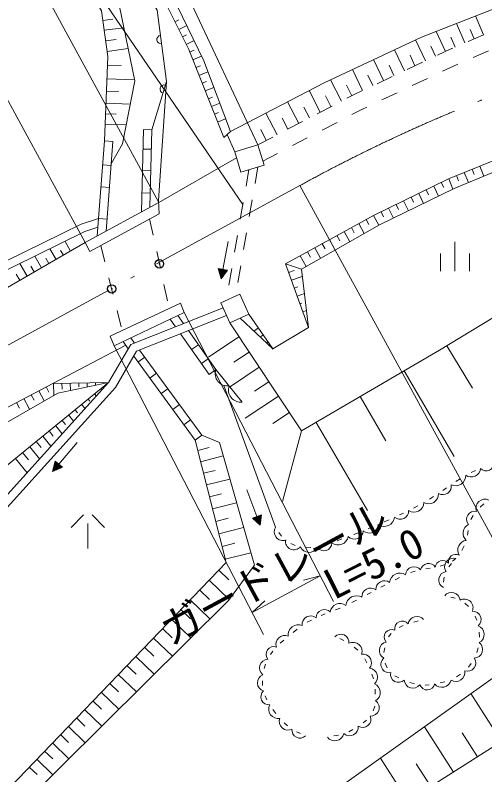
# Model space of a CAD drawing. Units: millimetres, scale not verified. Extents: x -145728 to 680000, y 20000 to 380000.
# Drawn here: x 483428 to 511468, y 259276 to 304637 of the extents above; entities that cross this region are included whole.
import ezdxf
from ezdxf.enums import TextEntityAlignment as Align

# ---------------------------------------------------------------- set-up
doc = ezdxf.new("R2010")
doc.units = ezdxf.units.MM
doc.header["$LTSCALE"] = 1000
doc.header["$PDMODE"] = 32
doc.header["$PDSIZE"] = 500
doc.linetypes.add('LONG_DASHED_DOTTED', pattern=[15.25, 12, -1.5, 0.25, -1.5])
for name, color, linetype, lineweight in [('M-BGD', 7, 'Continuous', 13), ('M-BMK', 7, 'LONG_DASHED_DOTTED', 13), ('M-STR-HTXT', 7, 'Continuous', 13), ('M-STR-STR1', 7, 'Continuous', 13)]:
    doc.layers.add(name, color=color, linetype=linetype, lineweight=lineweight)
doc.layers.add('M-OTRS', color=6, linetype='Continuous')
doc.styles.add('ＭＳ ゴシック', font='')
doc.styles.get('ＭＳ ゴシック').set_extended_font_data('MS Gothic')

msp = doc.modelspace()

# ---------------------------------------------------------------- linework, layer by layer
at = {"layer": 'M-BGD'}
for p, q in [((488664, 304322), (489250, 304400)), ((511393, 303473), (510909, 304592)), ((492966, 304235), (493207, 304354)), ((493189, 303787), (493669, 304025)), ((510274, 302988), (509772, 304147)), ((488742, 303736), (489915, 303892)), ((509119, 302477), (508555, 303671)), ((510473, 303074), (511391, 303472)), ((510834, 303231), (510591, 303790)), ((488826, 303106), (489456, 303190)), ((493411, 303339), (493647, 303456)), ((493633, 302891), (494106, 303126)), ((507925, 301913), (507334, 303165)), ((509695, 302737), (509444, 303317)), ((488910, 302476), (490170, 302644)), ((506674, 301322), (506081, 302577)), ((508522, 302195), (508240, 302792)), ((508649, 302255), (509396, 302608)), ((509396, 302608), (509556, 302677)), ((493844, 302438), (494110, 302544)), ((494030, 301974), (494562, 302186)), ((507300, 301618), (507004, 302244)), ((510765, 302111), (511683, 302509)), ((488932, 301653), (489758, 301623)), ((505419, 300730), (504825, 301987)), ((506046, 301026), (505750, 301653)), ((506841, 301401), (507745, 301828)), ((508943, 301288), (509809, 301697)), ((509809, 301697), (509848, 301714)), ((494215, 301509), (494484, 301617)), ((494400, 301045), (494939, 301260)), ((504161, 300136), (503566, 301396)), ((488902, 300827), (490554, 300768)), ((502917, 299508), (502252, 300780)), ((504790, 300433), (504493, 301062)), ((505032, 300547), (505936, 300974)), ((507134, 300434), (508039, 300861)), ((492465, 300680), (491591, 297801)), ((494585, 300580), (494844, 300684)), ((494770, 300116), (495289, 300323)), ((503534, 299831), (503212, 300449)), ((488876, 300104), (489599, 300078)), ((501645, 298844), (500972, 300132)), ((503233, 299674), (503711, 299923)), ((503711, 299923), (504128, 300120)), ((505326, 299580), (506230, 300007)), ((494955, 299651), (495205, 299751)), ((495140, 299187), (495639, 299386)), ((500357, 298171), (499684, 299460)), ((502281, 299176), (501949, 299812)), ((488850, 299382), (490295, 299330)), ((501001, 298508), (500665, 299152)), ((501461, 298748), (502347, 299211)), ((503530, 298701), (504156, 299028)), ((504156, 299028), (504422, 299153)), ((488827, 298756), (489453, 298734)), ((495325, 298722), (495565, 298818)), ((499068, 297498), (498394, 298788)), ((499713, 297835), (499376, 298479)), ((488805, 298131), (490056, 298085)), ((495510, 298258), (495989, 298449)), ((499688, 297822), (500574, 298285)), ((501757, 297775), (502644, 298238)), ((491091, 297814), (490968, 292891)), ((491091, 297814), (491591, 297801)), ((491591, 297801), (491475, 293168)), ((498423, 297161), (498086, 297806)), ((488768, 297131), (488332, 291452)), ((488768, 297131), (489267, 297093)), ((496090, 297518), (496537, 296475)), ((497915, 296896), (498802, 297359)), ((499985, 296848), (500871, 297311)), ((489267, 297093), (488855, 291738)), ((491062, 296642), (491562, 296629)), ((498212, 295922), (499098, 296385)), ((491995, 293452), (496643, 296127)), ((489157, 295659), (488658, 295697)), ((491030, 295378), (491530, 295366)), ((497383, 295413), (497212, 294428)), ((497918, 295577), (497747, 294592)), ((510706, 295435), (510830, 295129)), ((511170, 295622), (511413, 295020)), ((509316, 294873), (509568, 294248)), ((509779, 295060), (509905, 294748)), ((510243, 295247), (510490, 294637)), ((489057, 294357), (488558, 294395)), ((508417, 294434), (508712, 293832)), ((508866, 294654), (509014, 294353)), ((490997, 294026), (491496, 294013)), ((507519, 293994), (507813, 293394)), ((507968, 294214), (508115, 293914)), ((497577, 293606), (497406, 292621)), ((506621, 293555), (506914, 292956)), ((507070, 293774), (507216, 293475)), ((497041, 293443), (496870, 292457)), ((505723, 293115), (506015, 292518)), ((506172, 293335), (506318, 293036)), ((504825, 292673), (505144, 292091)), ((505274, 292895), (505420, 292597)), ((487369, 292163), (488412, 292495)), ((488911, 292457), (488412, 292495)), ((503948, 292193), (504274, 291599)), ((504387, 292433), (504550, 292136)), ((487589, 291714), (488372, 291973)), ((503071, 291713), (503403, 291106)), ((503510, 291953), (503676, 291650)), ((496699, 291472), (496528, 290487)), ((497235, 291636), (497064, 290650)), ((502194, 291233), (502533, 290614)), ((502633, 291473), (502802, 291163)), ((486737, 290555), (486404, 291132)), ((496143, 291129), (495833, 289456)), ((501756, 290993), (501928, 290677)), ((509688, 289355), (509688, 291105)), ((485870, 290056), (485505, 290690)), ((486303, 290305), (486137, 290594)), ((500878, 290512), (501054, 290191)), ((501317, 290752), (501662, 290122)), ((508813, 289355), (508813, 290405)), ((510563, 289355), (510563, 290405)), ((485004, 289557), (484606, 290248)), ((485437, 289806), (485254, 290123)), ((500440, 290272), (500792, 289629)), ((484137, 289057), (483706, 289806)), ((484570, 289307), (484371, 289653)), ((495555, 289508), (496112, 289405)), ((495730, 288899), (495555, 289508)), ((495578, 289427), (495592, 289501)), ((495602, 289345), (495629, 289494)), ((495625, 289264), (495666, 289487)), ((495648, 289183), (495703, 289480)), ((495672, 289102), (495741, 289473)), ((495695, 289021), (495778, 289467)), ((495719, 288939), (495815, 289460)), ((496112, 289405), (495730, 288899)), ((495756, 288932), (495852, 289453)), ((495807, 289000), (495889, 289446)), ((495858, 289067), (495926, 289439)), ((495909, 289135), (495964, 289432)), ((495959, 289202), (496001, 289425)), ((496010, 289270), (496038, 289418)), ((496061, 289337), (496075, 289412)), ((496358, 289502), (496187, 288516)), ((496893, 289665), (496723, 288680)), ((500520, 289475), (499563, 289792)), ((483704, 288808), (483488, 289182)), ((499750, 289275), (500076, 289393)), ((499920, 288805), (500572, 289041)), ((500090, 288335), (500308, 288414)), ((500260, 287865), (500695, 288022)), ((495836, 287158), (490334, 284973)), ((500430, 287395), (500539, 287434)), ((496041, 286701), (490679, 284571)), ((493147, 286698), (493481, 286223)), ((500601, 286924), (500818, 287003)), ((492689, 286481), (493003, 286033)), ((493776, 285802), (495411, 283473)), ((497954, 285958), (497686, 285771)), ((490326, 285366), (490551, 285059)), ((493299, 285612), (495001, 283186)), ((496791, 285431), (494969, 284219)), ((498240, 285548), (498106, 285454)), ((489866, 285149), (490183, 284715)), ((493961, 284669), (494370, 284956)), ((498526, 285137), (498436, 285075)), ((509202, 284897), (510739, 282367)), ((490856, 284642), (494578, 279553)), ((497397, 284520), (496486, 283914)), ((498812, 284727), (498767, 284696)), ((490505, 284275), (494175, 279258)), ((490759, 283927), (491163, 284223)), ((494549, 283831), (494958, 284118)), ((498003, 283609), (496288, 282469)), ((491465, 282963), (491868, 283258)), ((495411, 283473), (495001, 283186)), ((495411, 283473), (496990, 281537)), ((495411, 283473), (496990, 281537)), ((506650, 283396), (509638, 278283)), ((485720, 282651), (485730, 281932)), ((486220, 282658), (486225, 282298)), ((486720, 282665), (486726, 282224)), ((487220, 282672), (487223, 282452)), ((487720, 282679), (487723, 282431)), ((488220, 282686), (488222, 282562)), ((498573, 282752), (497716, 282181)), ((484830, 282207), (485149, 281599)), ((485272, 282439), (485432, 282135)), ((488560, 282336), (488612, 282273)), ((492142, 282037), (492546, 282332)), ((495879, 282523), (498980, 274059)), ((483945, 281741), (484281, 281102)), ((484387, 281974), (484555, 281654)), ((487785, 281705), (487885, 281582)), ((488173, 282020), (488276, 281893)), ((499144, 281894), (497167, 280580)), ((504020, 281858), (505557, 279227)), ((483502, 281509), (483678, 281173)), ((487397, 281389), (487598, 281143)), ((492836, 281088), (493240, 281383)), ((487010, 281073), (487158, 280891)), ((499801, 280906), (498813, 280249)), ((486235, 280441), (486431, 280199)), ((486622, 280757), (486919, 280393)), ((493497, 280184), (493900, 280480)), ((485847, 280125), (486241, 279642)), ((501389, 280320), (504464, 275059)), ((485072, 279493), (485562, 278892)), ((485460, 279809), (485705, 279508)), ((500526, 279816), (499386, 275600)), ((484684, 279177), (484978, 278817)), ((487138, 279114), (486030, 277823)), ((484297, 278861), (484884, 278141)), ((494329, 278649), (495003, 278820)), ((483444, 278168), (484137, 277316)), ((483871, 278515), (484217, 278088)), ((494499, 277974), (495849, 278316)), ((485660, 277393), (485815, 278008)), ((486245, 277638), (485660, 277393)), ((485671, 277434), (486015, 277835)), ((485691, 277516), (485987, 277860)), ((485699, 277409), (486044, 277811)), ((485712, 277598), (485958, 277885)), ((485732, 277680), (485929, 277909)), ((485753, 277762), (485901, 277934)), ((485774, 277844), (485872, 277958)), ((485777, 277442), (486073, 277786)), ((485794, 277926), (485843, 277983)), ((485815, 278008), (486245, 277638)), ((485855, 277475), (486102, 277761)), ((485933, 277507), (486130, 277737)), ((486011, 277540), (486159, 277712)), ((486089, 277573), (486188, 277688)), ((486167, 277606), (486216, 277663)), ((494675, 277279), (495371, 277455)), ((510651, 277331), (510907, 277444)), ((494851, 276583), (496242, 276935)), ((509745, 276792), (509998, 276957)), ((497267, 276300), (497859, 274705)), ((508968, 276262), (509186, 276412)), ((495032, 275866), (495749, 276047)), ((508162, 275736), (508412, 275892)), ((495213, 275149), (496648, 275511)), ((507217, 275205), (507479, 275346)), ((511409, 275453), (511197, 275258)), ((506380, 274791), (506620, 274905)), ((487515, 274791), (486765, 274041)), ((488015, 274791), (488765, 274041)), ((495400, 274409), (496140, 274596)), ((497593, 274606), (498125, 274804)), ((498056, 274174), (497593, 274606)), ((497655, 274549), (497629, 274620)), ((497717, 274491), (497664, 274633)), ((497778, 274433), (497700, 274646)), ((497840, 274376), (497735, 274659)), ((497902, 274318), (497770, 274672)), ((497964, 274260), (497806, 274685)), ((498026, 274203), (497841, 274699)), ((498061, 274216), (497877, 274712)), ((498070, 274300), (497912, 274725)), ((498079, 274384), (497948, 274738)), ((498088, 274468), (497983, 274751)), ((498097, 274552), (498018, 274764)), ((498107, 274636), (498054, 274778)), ((498125, 274804), (498056, 274174)), ((498116, 274720), (498089, 274791)), ((505467, 274383), (505753, 274508)), ((510781, 274751), (510643, 274526)), ((487765, 272791), (487765, 274291)), ((495587, 273670), (497066, 274044)), ((504507, 273966), (504763, 274076)), ((499173, 273740), (499334, 273530)), ((503644, 273620), (503901, 273719)), ((510481, 273867), (510444, 273596)), ((495780, 272908), (496542, 273101)), ((499888, 273086), (500142, 272970)), ((502648, 273257), (502932, 273367)), ((500783, 272862), (501079, 272856)), ((501788, 272925), (502038, 273003)), ((510238, 272955), (510106, 272676)), ((495972, 272146), (497497, 272531)), ((509731, 272184), (509548, 272043)), ((509038, 271806), (508809, 271741)), ((509480, 271900), (509314, 271688)), ((495590, 271496), (496188, 270920)), ((507316, 271435), (507054, 271352)), ((508211, 271621), (507955, 271576)), ((495014, 270898), (496210, 269746)), ((506381, 271053), (506106, 270918)), ((509047, 271072), (508998, 270783)), ((505490, 270604), (505252, 270478)), ((494447, 270310), (495035, 269743)), ((504678, 270172), (504438, 270044)), ((493880, 269721), (495057, 268587)), ((503809, 269713), (503527, 269568)), ((509698, 269820), (509438, 269891)), ((510486, 269321), (510269, 269522)), ((493325, 269146), (493901, 268591)), ((502830, 269236), (502563, 269125)), ((492770, 268570), (493922, 267460)), ((501944, 268882), (501700, 268785)), ((510986, 268506), (510889, 268753)), ((501113, 268517), (500871, 268385)), ((506591, 268187), (506355, 268077)), ((507491, 268466), (507223, 268394)), ((492227, 268007), (492791, 267464)), ((500259, 267970), (500017, 267778)), ((505868, 267710), (505718, 267508)), ((511145, 267497), (511125, 267788)), ((491685, 267443), (492811, 266358)), ((499463, 267324), (499258, 267140)), ((503056, 267302), (502817, 267409)), ((491154, 266892), (491705, 266361)), ((503890, 266715), (503675, 266903)), ((505493, 266851), (505449, 266574)), ((510990, 266584), (511073, 266849)), ((490623, 266341), (491725, 265279)), ((498818, 266668), (498667, 266459)), ((498376, 265885), (498293, 265617)), ((504430, 265965), (504295, 266206)), ((505515, 265934), (505635, 265668)), ((510494, 265709), (510659, 265924)), ((490103, 265802), (490643, 265283)), ((489584, 265263), (490662, 264224)), ((504813, 265012), (504729, 265279)), ((506095, 265188), (506328, 265069)), ((509775, 265128), (510012, 265287)), ((489076, 264736), (489603, 264228)), ((498192, 264895), (498203, 264613)), ((506989, 264798), (507266, 264711)), ((507900, 264637), (508153, 264652)), ((508793, 264766), (509075, 264833)), ((488568, 264209), (489622, 263192)), ((504931, 264098), (504916, 264384)), ((512466, 261258), (510641, 264124)), ((488071, 263693), (488587, 263196)), ((498353, 263987), (498460, 263749)), ((487574, 263177), (488605, 262183)), ((498816, 263177), (498994, 262939)), ((504800, 263093), (504896, 263372)), ((487087, 262672), (487592, 262186)), ((499479, 262382), (499686, 262199)), ((504200, 262377), (504407, 262541)), ((486601, 262168), (487610, 261195)), ((500221, 261849), (500456, 261736)), ((503340, 261850), (503590, 261981)), ((509600, 259433), (507871, 262149)), ((511033, 260345), (510121, 261779)), ((486125, 261674), (486619, 261198)), ((502461, 261596), (502740, 261653)), ((485650, 261180), (486637, 260229)), ((485184, 260697), (485667, 260232)), ((484719, 260214), (485685, 259283)), ((506884, 257704), (505245, 260277)), ((508242, 258568), (507377, 259926)), ((484264, 259742), (484736, 259286))]:
    msp.add_line(p, q, dxfattribs=at)
for points in [[(495880, 297329), (496275, 297684), (501881, 300606), (507685, 303330), (513331, 305541), (512107, 311186), (514436, 304791)], [(487127, 310586), (490309, 307660), (491900, 304940), (492465, 300680), (491991, 293564)], [(489164, 295752), (489839, 296960), (490563, 300721), (489512, 305861), (486639, 308968)], [(486278, 308702), (488586, 304906), (488951, 302173), (488768, 297131)], [(491498, 308502), (494696, 301909), (496275, 297684)], [(490945, 308304), (493788, 302580), (495880, 297329)], [(498815, 284723), (500941, 285984), (499563, 289792), (504869, 292697), (509307, 294870), (514167, 296832), (517928, 298117), (521759, 299285), (525403, 300289), (528814, 300944), (534491, 301458), (540022, 301977)], [(496237, 286264), (500526, 279816), (508753, 284625), (517761, 290096), (525834, 295367), (534537, 300960)], [(500941, 285984), (500520, 289475), (505180, 292111), (509640, 294283), (514368, 296249), (518081, 297641), (521898, 298805), (525517, 299802), (528884, 300448), (534537, 300960)], [(406579, 275022), (422009, 274790), (437355, 274944), (445104, 275351), (446599, 276799), (453745, 278007), (459430, 279389), (463931, 280889), (469656, 283100), (474713, 285284), (476006, 286578), (487369, 292163)], [(406574, 274522), (422007, 274290), (437370, 274444), (445317, 274861), (446836, 276332), (453846, 277517), (459569, 278908), (464100, 280418), (469845, 282637), (474999, 284863), (476301, 286166), (487589, 291714)], [(445914, 275439), (452443, 276599), (459628, 278344), (465736, 280448), (472482, 283186), (475879, 284659), (482832, 288306), (487603, 291054)], [(497382, 286778), (498815, 284723), (496856, 286542)], [(497995, 255107), (521014, 271520), (530888, 278526), (540287, 285251), (541412, 285435)], [(418772, 263578), (410602, 263680), (410089, 267351), (411510, 268772), (423605, 268430), (432449, 268272), (442042, 268627), (448991, 269535), (457124, 271194), (462927, 272852), (468849, 274865), (474495, 277116), (479351, 279327), (485674, 282650), (490025, 284932)], [(471636, 266581), (481501, 274400), (489003, 282697), (490334, 284973)], [(471954, 266195), (481844, 274034), (489408, 282400), (490679, 284571)], [(469100, 273509), (474683, 275876), (478560, 277908), (481924, 279754), (485966, 282066), (489003, 282697), (485674, 282650)], [(470806, 269562), (476843, 273395), (481793, 276827), (484222, 278801), (489003, 282697)], [(541828, 280479), (533333, 276109), (520783, 266553), (499299, 252875)], [(494175, 279258), (494578, 279553), (495617, 279128), (497710, 271785), (496170, 269692), (483705, 257318), (471901, 248901)], [(470977, 249774), (481088, 256446), (496023, 271946), (494175, 279258)]]:
    msp.add_lwpolyline(points, dxfattribs=at)
for points in [[(496905, 295268), (498284, 295688), (497915, 296896), (496537, 296475)], [(496237, 286264), (497382, 286778), (496846, 287972), (495701, 287458)]]:
    msp.add_lwpolyline(points, close=True, dxfattribs=at)
for centre, radius, start, end in [((492134, 303179), 250, 97.5494, 277.5494), ((492326, 300222), 250, 73.1132, 253.1132), ((496102, 283231), 732, 160.6761, 277.7419), ((496891, 282263), 732, 160.6761, 277.7419), ((511551, 277881), 459, 223.0107, 8.6136), ((509728, 277144), 604, 243.8371, 1.8771), ((510656, 277621), 561, 234.6902, 354.5176), ((508967, 276508), 503, 238.0887, 10.7256), ((508124, 276039), 579, 239.3682, 4.1382), ((507240, 275545), 589, 236.909, 359.6248), ((511475, 275195), 539, 64.6445, 200.3397), ((506415, 275033), 504, 228.5937, 2.1178), ((510862, 274537), 482, 77.0946, 219.4532), ((505464, 274732), 622, 234.7406, 352.827), ((499403, 273775), 509, 146.1319, 290.291), ((504563, 274254), 544, 229.3675, 356.8721), ((510756, 273708), 586, 117.0781, 227.6667), ((503680, 273879), 530, 225.883, 355.9022), ((500073, 273214), 502, 170.385, 319.9754), ((501859, 273134), 481, 213.8135, 358.8789), ((502707, 273618), 615, 233.3303, 348.8399), ((510435, 272694), 585, 97.2258, 210.4255), ((500964, 273111), 552, 203.3795, 333.7337), ((509579, 271695), 512, 72.6615, 214.0277), ((509740, 271992), 448, 64.8459, 190.9924), ((508105, 271419), 481, 32.3536, 168.7572), ((508952, 271631), 443, 38.3965, 174.1469), ((506396, 270714), 612, 56.224, 176.0211), ((507239, 271199), 504, 38.5732, 177.242), ((509221, 270909), 504, 97.558, 243.4151), ((505470, 270357), 510, 51.6985, 183.7014), ((504649, 269905), 522, 53.3152, 182.8243), ((503804, 269330), 638, 59.4532, 174.6506), ((509484, 269666), 505, 4.1152, 143.697), ((502818, 268928), 578, 52.7928, 173.0267), ((510246, 269253), 518, 335.7385, 119.9097), ((501892, 268658), 490, 44.1129, 180.0909), ((510768, 268556), 488, 308.0385, 95.8443), ((501080, 268251), 518, 51.5091, 186.4839), ((507414, 268212), 526, 40.5303, 170.715), ((500329, 267633), 608, 67.1187, 188.2286), ((506548, 267989), 465, 41.5854, 189.5313), ((510890, 267658), 543, 296.3974, 70.8688), ((502870, 267180), 491, 353.834, 137.8432), ((505901, 267510), 444, 64.8697, 223.774), ((499509, 267078), 516, 65.0157, 199.5252), ((503604, 266654), 534, 340.4743, 117.4643), ((505677, 266702), 510, 100.8361, 243.1768), ((498874, 266465), 466, 71.2765, 217.6132), ((510826, 266759), 514, 271.8594, 53.4665), ((504187, 265967), 515, 320.3252, 98.9557), ((498536, 265663), 518, 93.4587, 232.569), ((505760, 265866), 493, 129.4918, 280.2442), ((510436, 265958), 497, 250.8485, 35.1252), ((504544, 265113), 526, 309.497, 85.7138), ((506314, 265276), 478, 167.2338, 314.7975), ((509733, 265393), 548, 238.9167, 10.0283), ((498402, 264775), 509, 110.7605, 253.6221), ((507175, 264970), 525, 183.7472, 322.5784), ((508903, 265064), 565, 220.2739, 345.7115), ((504673, 264188), 558, 298.5132, 68.3129), ((508025, 264801), 458, 199.0478, 347.0606), ((498568, 263929), 474, 130.9286, 276.8192), ((504661, 263284), 499, 266.1967, 56.0408), ((499130, 263201), 567, 153.016, 280.4035), ((499708, 262456), 511, 158.4559, 298.4224), ((504180, 262594), 487, 236.8242, 23.146), ((503395, 262129), 522, 228.7155, 6.377), ((500429, 261949), 482, 173.1734, 314.7578), ((502508, 261863), 558, 217.6389, 346.9329)]:
    msp.add_arc(centre, radius, start, end, dxfattribs=at)
at = {"layer": 'M-BMK'}
msp.add_line((478483, 282462), (500418, 294458), dxfattribs=at)
msp.add_arc((546771, 210120), 96237, 94.52533, 118.79368, dxfattribs=at)
at = {"layer": 'M-OTRS'}
for p in [(492041, 289790), (489189, 288294)]:
    msp.add_point(p, dxfattribs=at)
at = {"layer": 'M-STR-HTXT'}
for p, q in [((497915, 296896), (485808, 322696)), ((482292, 311305), (491995, 293452)), ((477900, 308906), (487603, 291054)), ((500418, 294458), (517964, 262378)), ((493524, 286876), (502432, 269635)), ((489337, 284899), (498245, 267658)), ((497571, 268961), (501642, 271163)), ((501642, 271163), (500643, 270908)), ((497571, 268961), (498332, 269657))]:
    msp.add_line(p, q, dxfattribs=at)
msp.add_lwpolyline([(445749, 325049), (475344, 325049), (497022, 293337)], dxfattribs=at)
at = {"layer": 'M-STR-STR1'}
for p, q in [((492024, 292784), (491991, 293564)), ((487603, 291054), (491995, 293452)), ((487891, 290527), (492024, 292784)), ((491448, 292470), (491664, 291493)), ((487603, 291054), (487891, 290527)), ((488549, 290887), (488788, 289916)), ((491880, 290517), (492097, 289541)), ((489028, 288945), (489267, 287974)), ((492313, 288564), (492529, 287588)), ((489102, 285473), (493289, 287450)), ((493289, 287450), (493524, 286876)), ((489337, 284899), (493524, 286876)), ((489507, 287003), (489747, 286032)), ((489102, 285473), (489337, 284899))]:
    msp.add_line(p, q, dxfattribs=at)

# ---------------------------------------------------------------- texts
at = {"layer": 'M-STR-HTXT', "style": 'ＭＳ ゴシック'}
for s, rotation, p in [('ガードレール', 28.412, (499563, 270039)), ('L=5.0', 26.77, (505490, 270604))]:
    msp.add_text(s, height=1833, rotation=rotation, dxfattribs=at).set_placement(p, align=Align.BOTTOM_CENTER)

doc.saveas('drawing.dxf')
